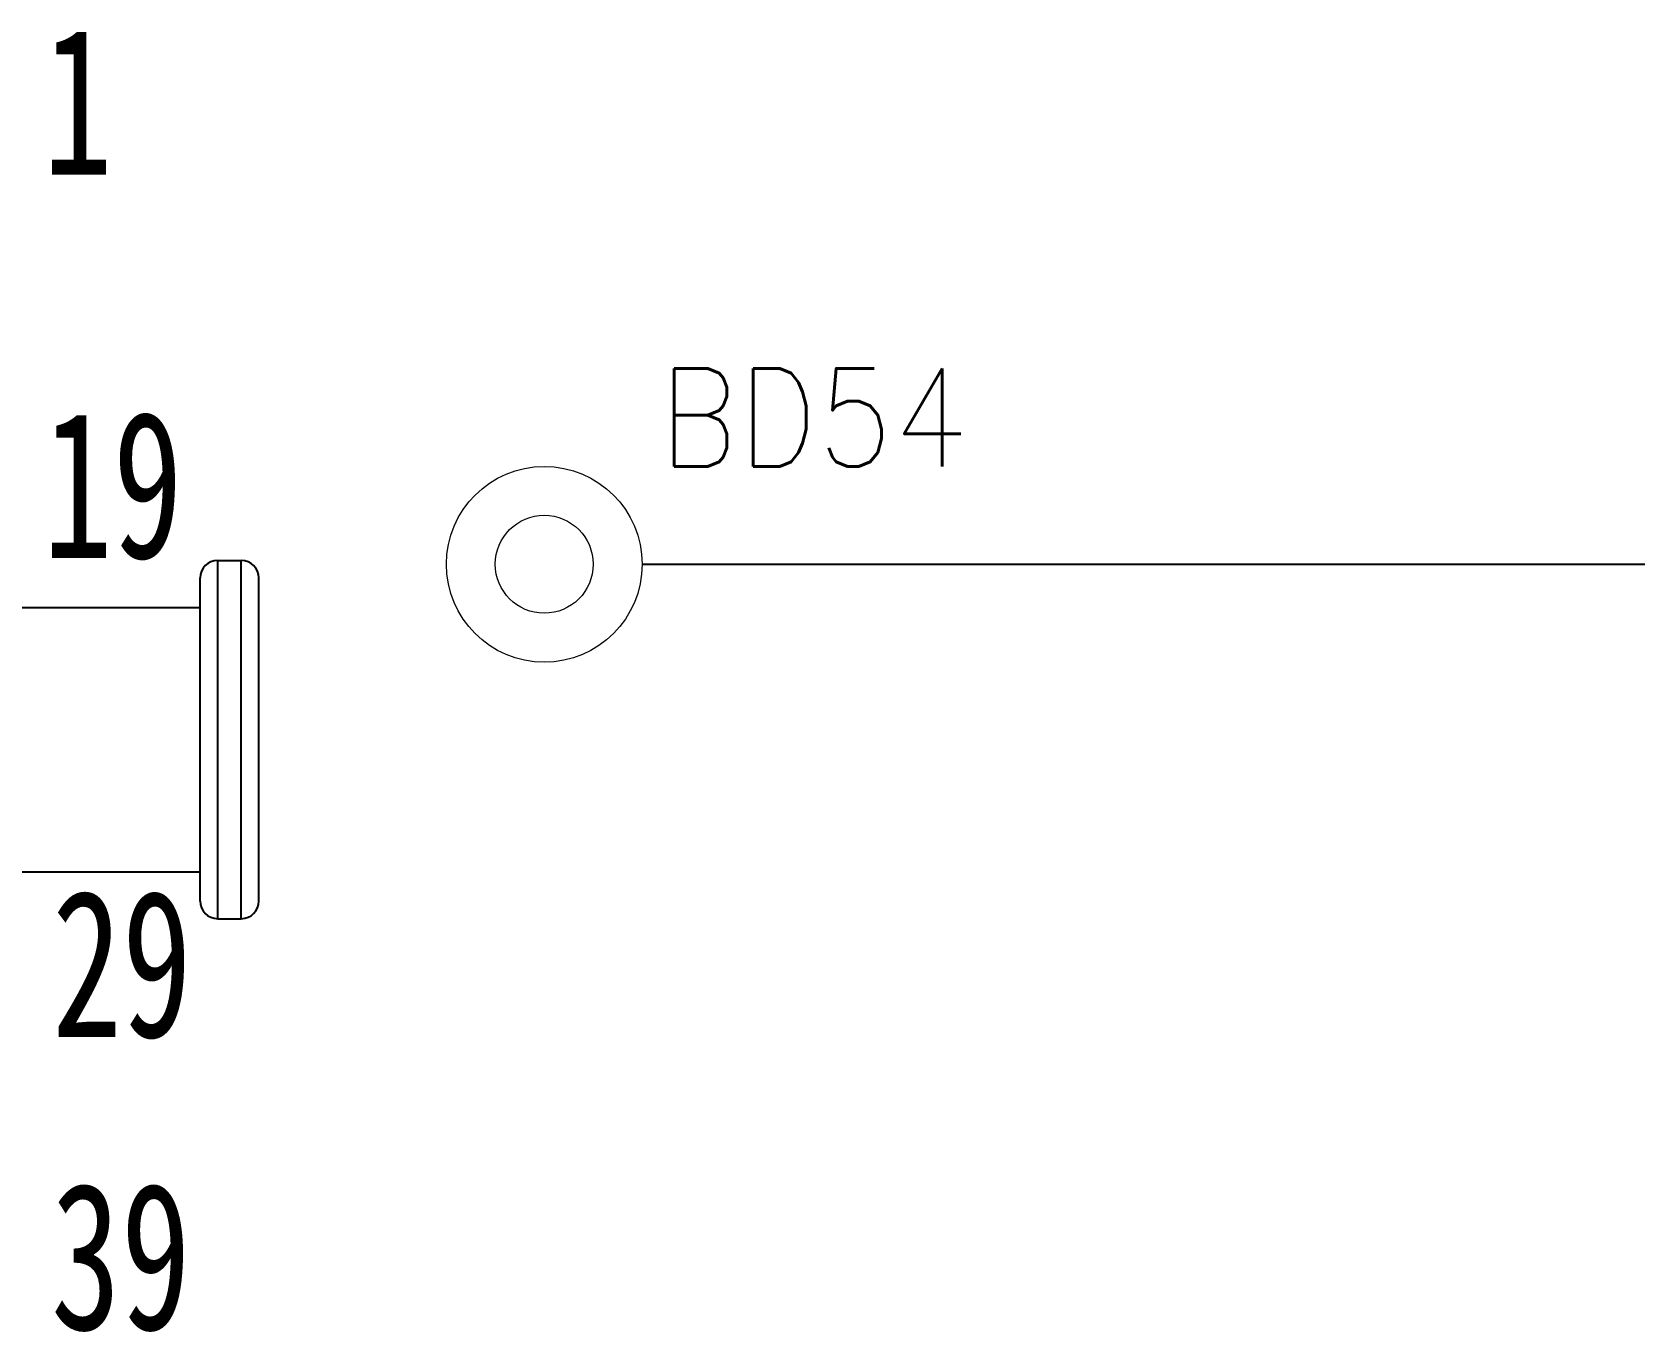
# Model space of a CAD drawing. Header units: inches. Extents: x 47316 to 59086, y 3141 to 11743.
# Drawn here: x 50735.34 to 50776.29, y 5806.43 to 5839.62 of the extents above; entities that cross this region are included whole.
import ezdxf

# ---------------------------------------------------------------- set-up
doc = ezdxf.new("R2010")
doc.units = ezdxf.units.IN
doc.header["$MEASUREMENT"] = 0
doc.layers.add('_BLACK_HOLE', color=7, linetype='Continuous')
doc.styles.get("Standard").update_dxf_attribs({"font": ''})
doc.styles.get('Standard').set_extended_font_data('SimSun')
doc.linetypes.add('_VH_OTCON', pattern='A,0.0001,[7,VeSys.shx,S=0.1,R=0,X=0,Y=0],-0.4,[7,VeSys.shx,S=0.1,R=0,X=0,Y=0],-0.4,["X",Standard,S=1,R=0,X=-0.5,Y=-0.5],-0.0001,[7,VeSys.shx,S=0.1,R=0,X=0,Y=0],-0.4', length=1.2002)

msp = doc.modelspace()

# ---------------------------------------------------------------- linework, layer by layer
at = {"color": 0, "linetype": '_VH_OTCON', "ltscale": 5}
msp.add_line((50750.929, 5826.029), (50861.429, 5826.029), dxfattribs=at)
at = {"color": 0, "linetype": 'Continuous', "lineweight": 15}
for radius in [2.5, 1.25]:
    msp.add_circle((50748.429, 5826.029), radius, dxfattribs=at)
at = {"layer": '_BLACK_HOLE', "color": 0, "lineweight": -3, "ltscale": 0.1525}
for p, q in [((50740.087, 5816.979), (50740.087, 5826.129)), ((50740.687, 5816.979), (50740.687, 5826.129))]:
    msp.add_line(p, q, dxfattribs=at)
at = {"layer": '_BLACK_HOLE', "color": 0, "lineweight": -3, "ltscale": 0.009999}
for p, q in [((50740.087, 5826.129), (50740.687, 5826.129)), ((50740.087, 5816.979), (50740.687, 5816.979))]:
    msp.add_line(p, q, dxfattribs=at)
at = {"layer": '_BLACK_HOLE', "color": 0, "lineweight": -3, "ltscale": 0.1375}
for p, q in [((50739.637, 5817.429), (50739.637, 5825.679)), ((50741.137, 5817.429), (50741.137, 5825.679))]:
    msp.add_line(p, q, dxfattribs=at)
at = {"layer": '_BLACK_HOLE', "color": 0, "lineweight": -3, "ltscale": 0.1}
for p, q in [((50733.637, 5824.929), (50739.637, 5824.929)), ((50733.637, 5818.179), (50739.637, 5818.179))]:
    msp.add_line(p, q, dxfattribs=at)
at = {"layer": '_BLACK_HOLE', "color": 0, "lineweight": -3}
for centre, start, end in [((50740.087, 5825.679), 90, 180), ((50740.687, 5825.679), 0, 90), ((50740.087, 5817.429), 180, 270), ((50740.687, 5817.429), 270, 0)]:
    msp.add_arc(centre, 0.45, start, end, dxfattribs=at)

# ---------------------------------------------------------------- texts
at = {"color": 21, "linetype": 'Continuous', "lineweight": 15, "insert": (50751.358, 5831.029), "char_height": 2.5, "width": 8.78571, "attachment_point": 1}
msp.add_mtext('\\Fromans.shx;\\W0.9000000000;\\T1.0000000000;\\o\\lBD54', dxfattribs=at)
at = {"layer": '_BLACK_HOLE', "color": 0, "width": 0.7}
for s, p in [('1', (50735.621, 5835.976)), ('19', (50735.621, 5826.189)), ('29', (50735.855, 5813.957)), ('39', (50735.826, 5806.488))]:
    msp.add_text(s, height=3.75, dxfattribs=at).set_placement(p)

doc.saveas('drawing.dxf')
